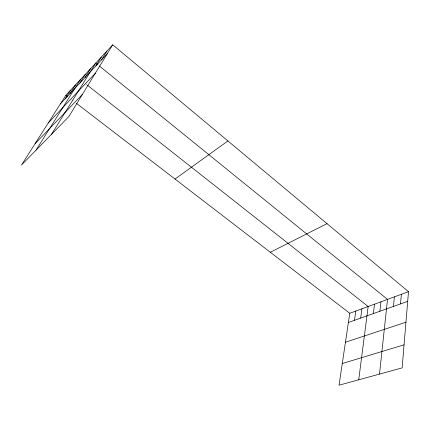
<?xml version="1.0" encoding="UTF-8"?>
<svg xmlns="http://www.w3.org/2000/svg" width="430" height="430" viewBox="0 0 430 430"><rect width="100%" height="100%" fill="white"/><g stroke="black" fill="none" stroke-linecap="round" stroke-linejoin="round"><path stroke-width="0.32" stroke-dasharray="2.15 1.61" d="M71.692 99.685L74.325 101.706M85.925 84.049L86.935 84.85"/><path stroke-width="0.64" d="M112.735 44.795L68.827 116.6L21.5 165.039L65.897 95.234L112.735 44.795L408.5 291.674L402.141 367.887L339.039 385.205L349.762 313.282L76.406 103.307M400.497 303.913L401.378 294.292M393.428 306.429L394.38 296.867M379.496 374.105L387.505 299.398L99.378 66M379.867 311.255L380.953 301.806M373.358 313.577L374.503 304.177M358.722 379.808L368.166 306.509L87.441 85.247M360.668 318.092L361.926 308.804M354.481 320.296L355.793 311.062M101.485 59.915L106.946 51.025M95.809 65.994L101.292 57.115M51.557 134.278L95.766 63.07L97.83 64.742M85.006 77.567L90.52 68.719M79.856 83.076L85.382 74.25M35.996 150.199L80.356 79.663L81.877 80.861M69.891 93.745L75.438 84.963M65.064 98.916L70.617 90.149M60.34 103.974L107.29 53.696M48.273 122.948L95.422 73.111M35.088 143.674L82.372 94.455M175.005 179.041L227.922 140.943M270.325 252.265L327.01 223.654M349.762 313.282L408.5 291.674M348.391 322.468L407.694 301.349M345.446 342.221L405.952 322.221M342.269 363.533L404.066 344.817M65.897 95.234L67.478 96.449"/></g></svg>
